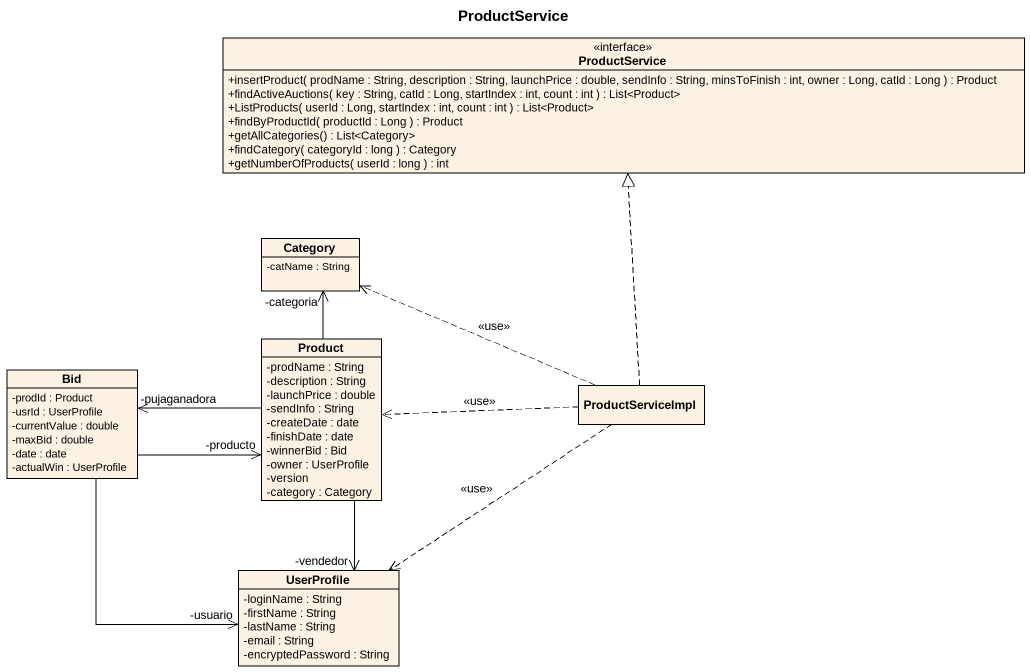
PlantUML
@startuml
title ProductService
hide circle
hide empty members
skinparam classAttributeIconSize 0
interface ProductService {
  +insertProduct( prodName : String, description : String, launchPrice : double, sendInfo : String, minsToFinish : int, owner : Long, catId : Long ) : Product
  +findActiveAuctions( key : String, catId : Long, startIndex : int, count : int ) : List<Product>
  +ListProducts( userId : Long, startIndex : int, count : int ) : List<Product>
  +findByProductId( productId : Long ) : Product
  +getAllCategories() : List<Category>
  +findCategory( categoryId : long ) : Category
  +getNumberOfProducts( userId : long ) : int
}
class Category {
  -catName : String
}
class Bid {
  -prodId : Product
  -usrId : UserProfile
  -currentValue : double
  -maxBid : double
  -date : date
  -actualWin : UserProfile
}
class Product {
  -prodName : String
  -description : String
  -launchPrice : double
  -sendInfo : String
  -createDate : date
  -finishDate : date
  -winnerBid : Bid
  -owner : UserProfile
  -version
  -category : Category
}
class ProductServiceImpl
class UserProfile {
  -loginName : String
  -firstName : String
  -lastName : String
  -email : String
  -encryptedPassword : String
}
Bid -right-> "-producto" Product
Bid --> "-usuario" UserProfile
Product -up-> "-categoria" Category
Product -left-> "-pujaganadora" Bid
Product --> "-vendedor" UserProfile
ProductServiceImpl .up.|> ProductService
ProductServiceImpl .left.> Category : <<use>>
ProductServiceImpl .left.> Product : <<use>>
ProductServiceImpl ..> UserProfile : <<use>>
@enduml
